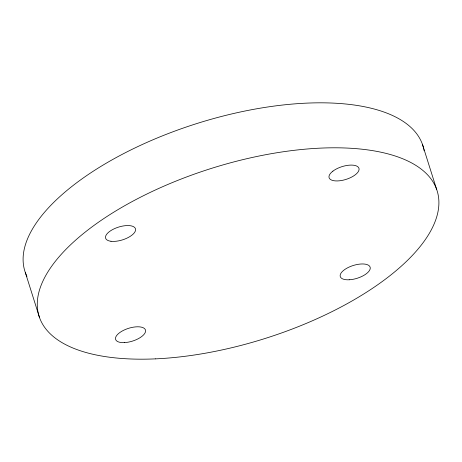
<?xml version="1.0" encoding="UTF-8"?>
<svg xmlns="http://www.w3.org/2000/svg" width="462" height="462" viewBox="0 0 462 462"><rect width="100%" height="100%" fill="white"/><g stroke="black" fill="none" stroke-linecap="round" stroke-linejoin="round"><path stroke-width="0.69" d="M422.424 144.288L436.607 189.27M25.393 272.73L39.576 317.712M423.879 149.422A208.674 89.178 -17.5 0 1 424.133 150.739M26.952 276.432A208.674 89.178 -17.5 0 1 194.363 124.33A208.674 89.178 -17.5 0 1 423.735 148.77M332.888 171.154L332.374 171.564A15.65 6.687 -17.5 0 0 341.326 180.538A15.65 6.687 -17.5 0 0 358.293 167.18A15.65 6.687 -17.5 0 0 332.888 171.154M110.995 241.274L110.401 241.187A15.65 6.687 -17.5 0 1 115.719 228.118A15.65 6.687 -17.5 0 1 135.36 230.977A15.65 6.687 -17.5 0 1 110.995 241.274M155.371 358.87A208.674 89.178 -17.5 0 0 437.918 193.745A208.674 89.178 -17.5 0 0 120.98 207.854A208.674 89.178 -17.5 0 0 155.371 358.87M124.33 342.613A15.65 6.687 -17.5 0 0 145.524 330.232A15.65 6.687 -17.5 0 0 121.754 331.289A15.65 6.687 -17.5 0 0 124.33 342.613M349.214 279.776A15.65 6.687 -17.5 0 0 370.166 267.302A15.65 6.687 -17.5 0 0 346.229 268.572A15.65 6.687 -17.5 0 0 349.214 279.776"/></g></svg>
